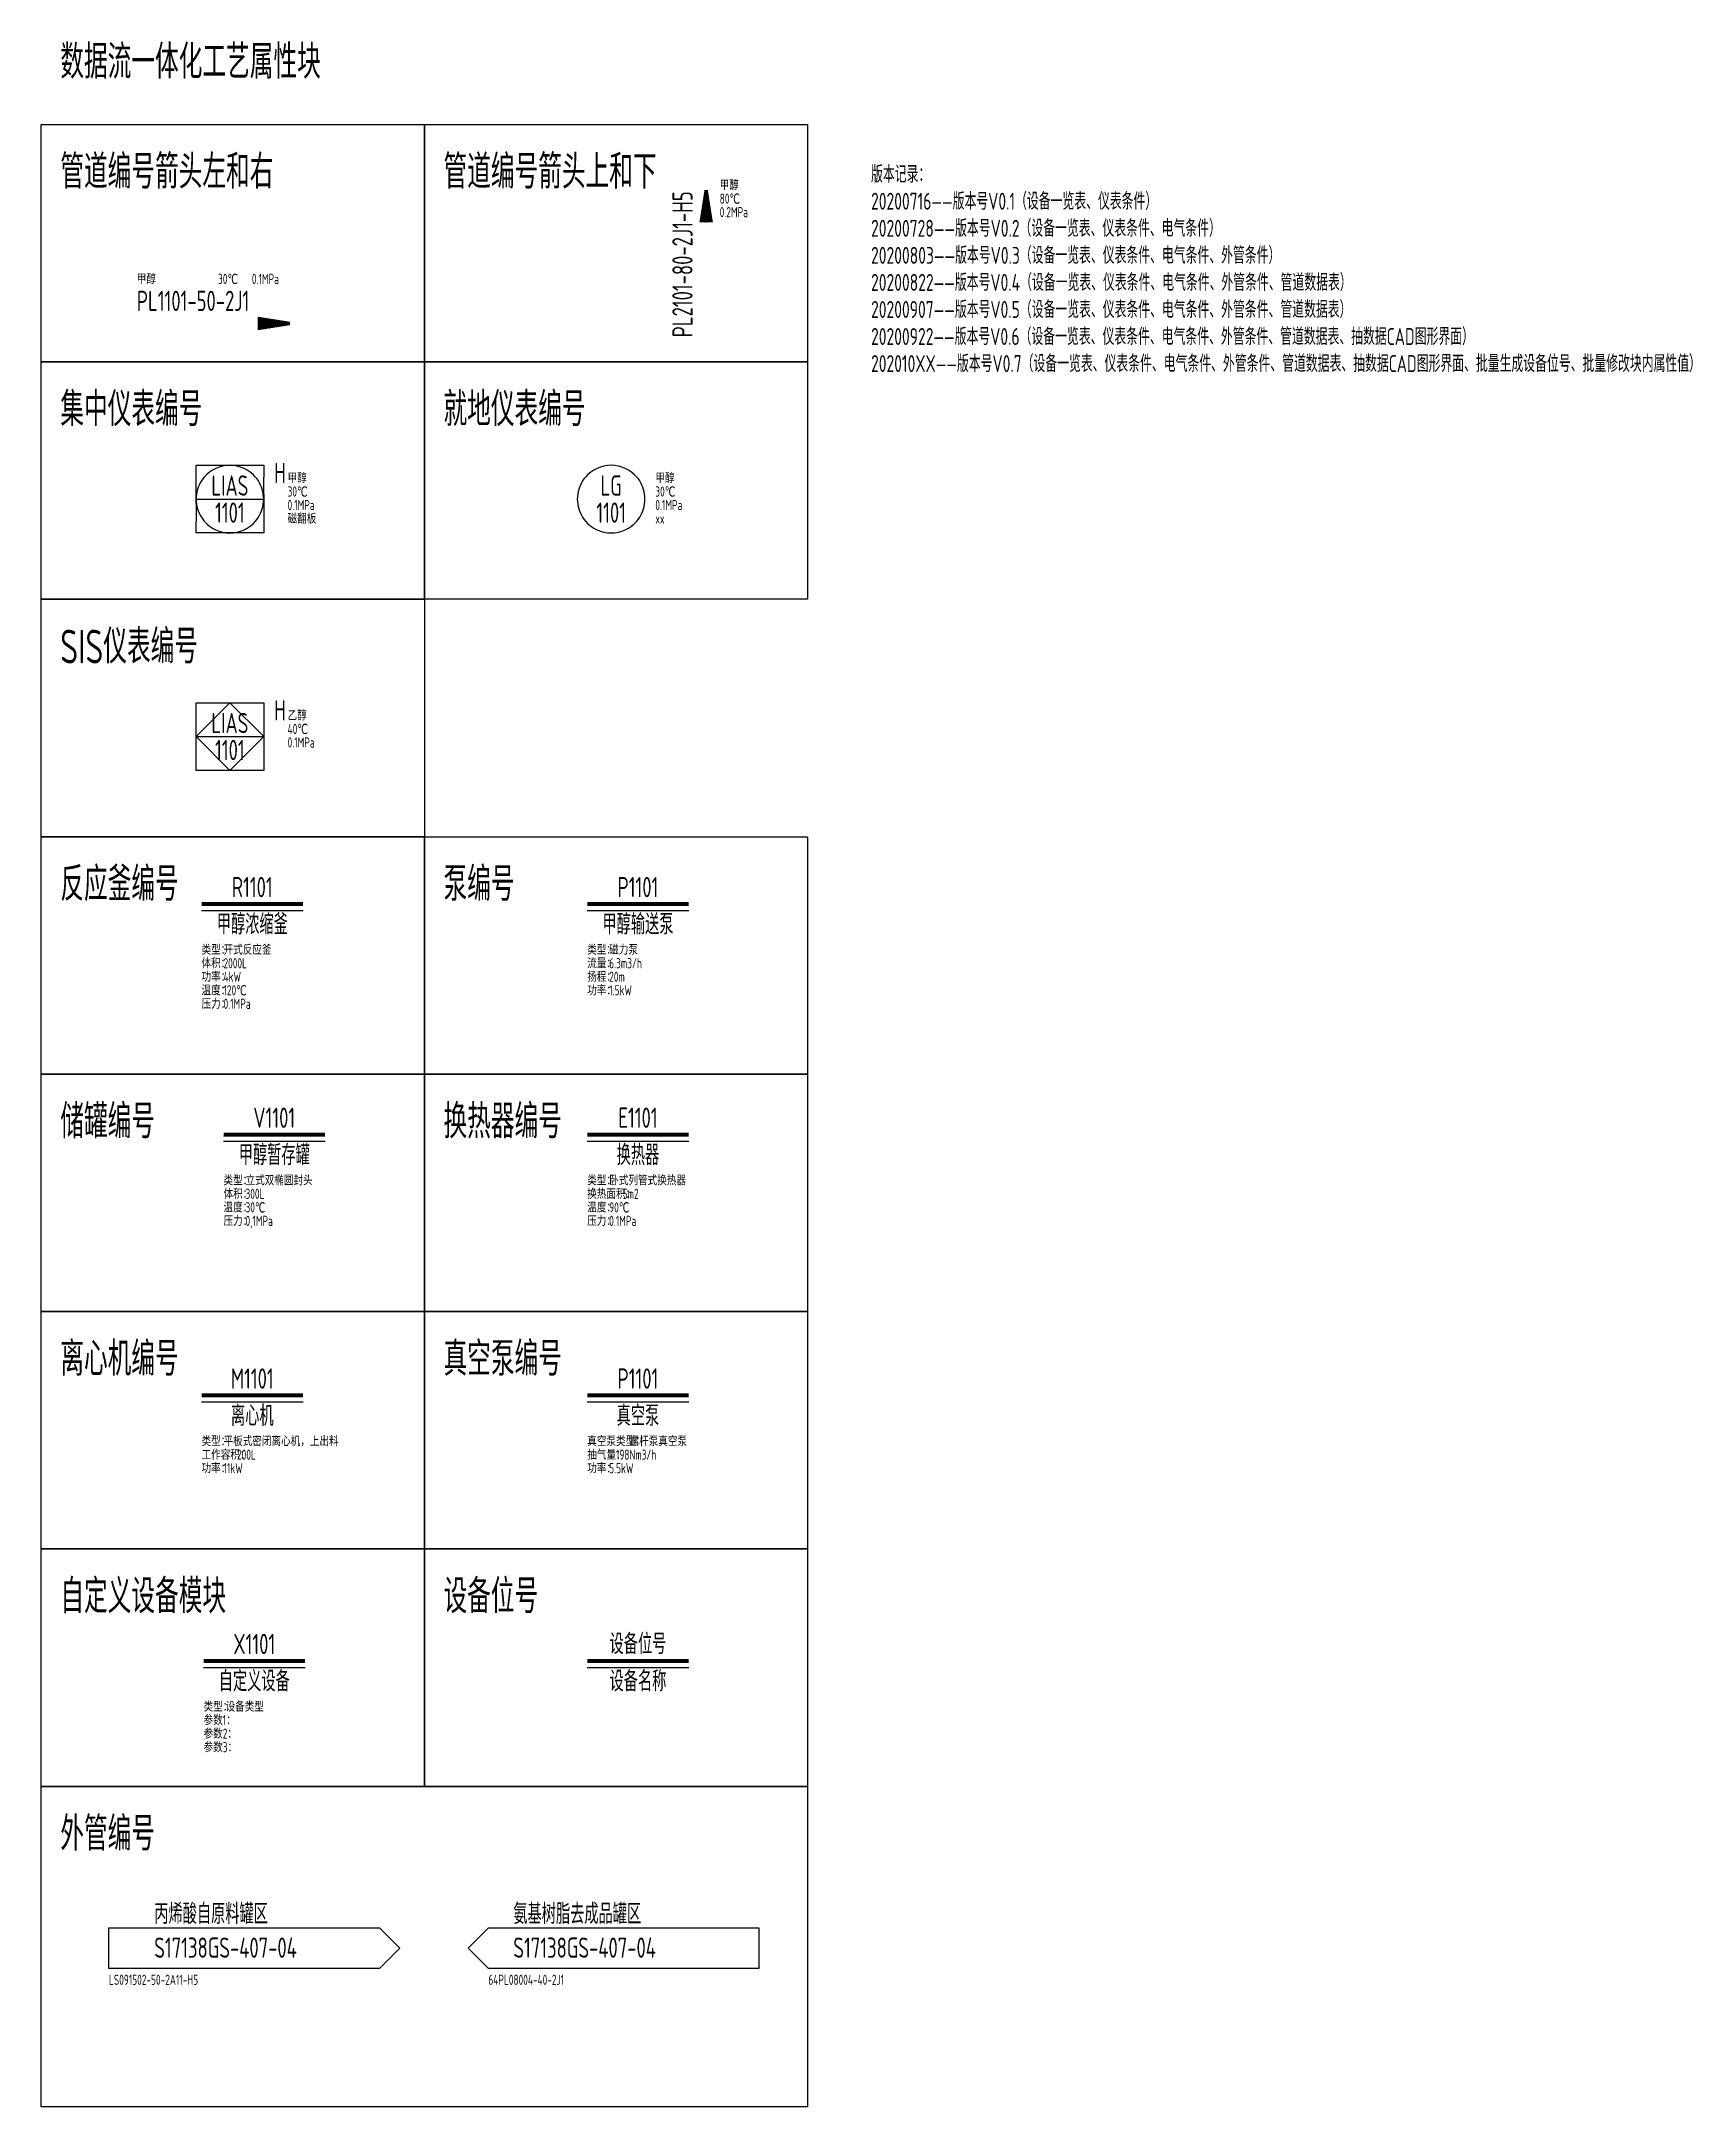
# Model space of a CAD drawing. Header units: millimetres. Extents: x -56 to 188, y -548 to -242.
import ezdxf
from ezdxf.enums import TextEntityAlignment as Align

# ---------------------------------------------------------------- set-up
doc = ezdxf.new("R2010")
doc.units = ezdxf.units.MM
doc.set_wipeout_variables(frame=1)
for name, color, linetype in [('PL1', 4, 'Continuous'), ('仪表编号', 2, 'Continuous'), ('仪表编号备注', 3, 'Continuous'), ('外管编号', 2, 'Continuous'), ('外管编号备注', 3, 'Continuous'), ('管道编号', 2, 'Continuous'), ('管道编号备注', 3, 'Continuous'), ('设备位号', 2, 'Continuous'), ('设备位号备注', 252, 'Continuous')]:
    doc.layers.add(name, color=color, linetype=linetype)
doc.styles.add('HZTXT', font='tssdeng.shx', dxfattribs={"bigfont": 'hztxt.shx'})

# ---------------------------------------------------------------- blocks, each defined once
blk = doc.blocks.new('PipeArrowLeft')
at = {"layer": '管道编号备注'}
blk.add_line((-2.38, 0), (2.38, 0), dxfattribs=at)
at = {"layer": '管道编号', "style": 'HZTXT', "width": 0.7}
blk.add_attdef('PIPENUM', (-20.24, 1.84), '', height=3, dxfattribs=at)
at = {"layer": '管道编号备注', "style": 'HZTXT', "width": 0.7}
for tag, p in [('SUBSTANCE', (-20.24, 5.84)), ('TEMP', (-8.24, 5.84)), ('PRESSURE', (-3.24, 5.84))]:
    blk.add_attdef(tag, p, '', height=1.5, dxfattribs=at)
at = {"layer": '管道编号备注', "style": 'HZTXT', "width": 0.7, "flags": 1}
for tag, p in [('VERSION', (-20.24, -1.11)), ('PHASE', (-20.24, -3.11)), ('TO', (-20.24, -7.11)), ('FROM', (-20.24, -5.11)), ('DRAWNUM', (-20.24, -9.11)), ('INSULATION', (-20.24, -11.11))]:
    blk.add_attdef(tag, p, '', height=1.5, dxfattribs=at)
blk = doc.blocks.new('*U17')
at = {"layer": '管道编号', "color": 30, "lineweight": 13}
blk.add_lwpolyline([(2.38, 0, 0.5, 2, 0), (-2.38, 0, 0.9, 0.9, 0)], format="xyseb", dxfattribs=at)
blk = doc.blocks.new('*U18')
at = {"layer": '管道编号', "color": 30, "lineweight": 13}
blk.add_lwpolyline([(0, 2.38, 0.5, 2, 0), (0, -2.38, 0.9, 0.9, 0)], format="xyseb", dxfattribs=at)
blk = doc.blocks.new('PipeArrowUp')
at = {"layer": '管道编号备注'}
blk.add_line((0, -2.38), (0, 2.38), dxfattribs=at)
at = {"layer": '管道编号', "style": 'HZTXT', "width": 0.7}
blk.add_attdef('PIPENUM', (-2, -19.38), '', height=3, rotation=90, dxfattribs=at)
at = {"layer": '管道编号备注', "style": 'HZTXT', "width": 0.7, "flags": 1}
for tag, p in [('VERSION', (2, 4.38)), ('PHASE', (2, -3.62)), ('FROM', (2, -5.62)), ('TO', (2, -7.62)), ('DRAWNUM', (2, -9.62)), ('INSULATION', (2, -11.62))]:
    blk.add_attdef(tag, p, '', height=1.5, dxfattribs=at)
at = {"layer": '管道编号备注', "style": 'HZTXT', "width": 0.7}
for tag, p in [('SUBSTANCE', (2, 2.38)), ('TEMP', (2, 0.38)), ('PRESSURE', (2, -1.62))]:
    blk.add_attdef(tag, p, '', height=1.5, dxfattribs=at)
blk = doc.blocks.new('InstrumentP')
at = {"layer": '仪表编号', "style": 'HZTXT', "width": 0.7}
for tag, p in [('HALARM', (11.53, 2.37)), ('LALARM', (11.53, -5.35))]:
    blk.add_attdef(tag, p, '', height=3, dxfattribs=at)
at = {"layer": '仪表编号备注', "style": 'HZTXT', "width": 0.7, "flags": 1}
for tag, p in [('VERSION', (13.53, 4.37)), ('PHASE', (13.53, -5.63)), ('MATERIAL', (13.53, -7.63)), ('NAME', (13.53, -9.63)), ('LOCATION', (13.53, -11.63)), ('MIN', (13.53, -13.63)), ('MAX', (13.53, -15.63)), ('NOMAL', (13.53, -17.63)), ('DRAWNUM', (13.53, -19.63)), ('INSTALLSIZE', (13.53, -21.63)), ('COMMENT', (13.53, -23.63)), ('DIRECTION', (13.53, -25.63))]:
    blk.add_attdef(tag, p, '', height=1.5, dxfattribs=at)
at = {"layer": '仪表编号备注', "style": 'HZTXT', "width": 0.7}
for tag, p in [('SUBSTANCE', (13.53, 2.37)), ('TEMP', (13.53, 0.37)), ('SORT', (13.53, -3.63)), ('PRESSURE', (13.53, -1.63))]:
    blk.add_attdef(tag, p, '', height=1.5, dxfattribs=at)
blk.add_wipeout([(0, 5), (10, 5), (10, -5), (0, -5)]).dxf.layer = '仪表编号备注'
at = {"layer": '仪表编号'}
for p, q in [((0, 0.75), (0, 3.25)), ((10, 0.75), (10, 3.25)), ((0, -0.75), (0, -3.25)), ((10, -0.75), (10, -3.25))]:
    blk.add_line(p, q, dxfattribs=at)
at = {"layer": '仪表编号', "linetype": 'Continuous'}
blk.add_line((0, 0), (10, 0), dxfattribs=at)
at = {"layer": '仪表编号'}
for points in [[(0, 3.25), (0, 5), (10, 5), (10, 3.25)], [(0, -0.75), (0, 0.75)], [(10, 0.75), (10, -0.75)], [(10, -3.25), (10, -5), (0, -5), (0, -3.25)]]:
    blk.add_lwpolyline(points, dxfattribs=at)
for start, end in [(139.4584, 171.3731), (40.5416, 139.4584), (8.6269, 40.5416), (171.3731, 188.6269), (351.3731, 8.6269), (188.6269, 220.5416), (319.4584, 351.3731), (220.5416, 319.4584)]:
    blk.add_arc((5, 0), 5, start, end, dxfattribs=at)
at = {"layer": '仪表编号', "style": 'HZTXT', "width": 0.7}
for tag, p in [('FUNCTION', (5, 0.5)), ('TAG', (5, -3.5))]:
    blk.add_attdef(tag, text='', height=3, dxfattribs=at).set_placement(p, align=Align.CENTER)
blk = doc.blocks.new('InstrumentL')
at = {"layer": '仪表编号'}
for start, end in [(139.4584, 171.3731), (40.5416, 139.4584), (8.6269, 40.5416), (171.3731, 188.6269), (351.3731, 8.6269), (188.6269, 220.5416), (319.4584, 351.3731), (220.5416, 319.4584)]:
    blk.add_arc((5, 0), 5, start, end, dxfattribs=at)
at = {"layer": '仪表编号', "style": 'HZTXT', "width": 0.7}
for tag, p in [('FUNCTION', (5, 0.5)), ('TAG', (5, -3.5))]:
    blk.add_attdef(tag, text='', height=3, dxfattribs=at).set_placement(p, align=Align.CENTER)
at = {"layer": '仪表编号备注', "style": 'HZTXT', "width": 0.7, "flags": 1}
for tag, p in [('VERSION', (11.53, 4.37)), ('PHASE', (11.53, -5.63)), ('MATERIAL', (11.53, -7.63)), ('NAME', (11.53, -9.63)), ('LOCATION', (11.53, -11.63)), ('MIN', (11.53, -13.63)), ('MAX', (11.53, -15.63)), ('NOMAL', (11.53, -17.63)), ('DRAWNUM', (11.53, -19.63)), ('INSTALLSIZE', (11.53, -21.63)), ('COMMENT', (11.53, -23.63)), ('DIRECTION', (11.53, -25.63))]:
    blk.add_attdef(tag, p, '', height=1.5, dxfattribs=at)
at = {"layer": '仪表编号备注', "style": 'HZTXT', "width": 0.7}
for tag, p in [('SUBSTANCE', (11.53, 2.37)), ('TEMP', (11.53, 0.37)), ('SORT', (11.53, -3.63)), ('PRESSURE', (11.53, -1.63))]:
    blk.add_attdef(tag, p, '', height=1.5, dxfattribs=at)
blk = doc.blocks.new('OuterPipeLeft')
at = {"layer": '外管编号', "color": 4}
for p, q in [((0, 0), (3, 3)), ((0, 0), (3, -3)), ((3, 3), (43, 3)), ((43, 3), (43, -3)), ((43, -3), (3, -3))]:
    blk.add_line(p, q, dxfattribs=at)
at = {"layer": '外管编号备注', "style": 'HZTXT', "width": 0.7, "flags": 1}
blk.add_attdef('VERSION', (6.69, 7.59), '', height=1.5, dxfattribs=at)
at = {"layer": '外管编号备注', "color": 3, "style": 'HZTXT', "width": 0.7}
blk.add_attdef('PIPENUM', (3, -5.41), '', height=1.5, dxfattribs=at)
at = {"layer": '外管编号备注', "color": 3, "style": 'HZTXT', "width": 0.7, "flags": 1}
for tag, p in [('DESIGNFLOW', (3, -7.41)), ('OPERATESPEC', (3, -9.41)), ('INSULATION', (3, -11.41)), ('PROTECTION', (3, -13.41))]:
    blk.add_attdef(tag, p, '', height=1.5, dxfattribs=at)
at = {"layer": '管道编号', "style": 'HZTXT', "width": 0.7}
for tag, p in [('FROMTO', (6.69, 3.59)), ('DWGNUM', (6.69, -1.41))]:
    blk.add_attdef(tag, p, '', height=3, dxfattribs=at)
blk = doc.blocks.new('OuterPipeRight')
at = {"layer": '外管编号', "color": 4}
for p, q in [((0, -3), (0, 3)), ((0, 3), (40, 3)), ((43, 0), (40, 3)), ((43, 0), (40, -3)), ((40, -3), (0, -3))]:
    blk.add_line(p, q, dxfattribs=at)
at = {"layer": '外管编号备注', "style": 'HZTXT', "width": 0.7, "flags": 1}
blk.add_attdef('VERSION', (6.69, 7.59), '', height=1.5, dxfattribs=at)
at = {"layer": '外管编号备注', "color": 3, "style": 'HZTXT', "width": 0.7}
blk.add_attdef('PIPENUM', (0, -5.41), '', height=1.5, dxfattribs=at)
at = {"layer": '外管编号备注', "color": 3, "style": 'HZTXT', "width": 0.7, "flags": 1}
for tag, p in [('DESIGNFLOW', (0, -7.41)), ('OPERATESPEC', (0, -9.41)), ('INSULATION', (0, -11.41)), ('PROTECTION', (0, -13.41))]:
    blk.add_attdef(tag, p, '', height=1.5, dxfattribs=at)
at = {"layer": '管道编号', "style": 'HZTXT', "width": 0.7}
for tag, p in [('FROMTO', (6.69, 3.59)), ('DWGNUM', (6.69, -1.41))]:
    blk.add_attdef(tag, p, '', height=3, dxfattribs=at)
blk = doc.blocks.new('Reactor')
at = {"layer": '设备位号'}
blk.add_line((7.5, -1), (-7.5, -1), dxfattribs=at)
at = {"layer": '设备位号', "const_width": 0.6}
blk.add_lwpolyline([(7.5, 0), (-7.5, 0)], dxfattribs=at)
at = {"layer": '管道编号备注', "style": 'HZTXT', "width": 0.7, "flags": 1}
blk.add_attdef('VERSION', (0, 5), '', height=1.5, dxfattribs=at)
at = {"layer": '设备位号', "style": 'HZTXT', "width": 0.7}
blk.add_attdef('TAG', text='', height=3, dxfattribs=at).set_placement((0, 1), align=Align.CENTER)
at = {"layer": '设备位号备注', "style": 'HZTXT', "width": 0.7}
for s, p in [('类型：', (-7.5, -7.5)), ('体积：', (-7.5, -9.5)), ('功率：', (-7.5, -11.5)), ('温度：', (-7.5, -13.5)), ('压力：', (-7.5, -15.5))]:
    blk.add_text(s, height=1.5, dxfattribs=at).set_placement(p)
blk.add_attdef('NAME', text='', height=3, dxfattribs=at).set_placement((0, -4.5), align=Align.CENTER)
for tag, p in [('SPECIES', (-4.25, -7.5)), ('VOLUME', (-4.25, -9.5)), ('TEMP', (-4.25, -13.5)), ('POWER', (-4.25, -11.5)), ('PRESSURE', (-4.25, -15.5))]:
    blk.add_attdef(tag, p, '', height=1.5, dxfattribs=at)
at = {"layer": '设备位号备注', "style": 'HZTXT', "width": 0.7, "flags": 1}
for tag, p in [('SUBSTANCE', (-4.25, -17.5)), ('ANTIEXPLOSIVE', (-4.25, -19.5)), ('MOTORSERIES', (-4.25, -21.5)), ('SPEED', (-4.25, -23.5)), ('SIZE', (-4.25, -25.5)), ('MATERIAL', (-4.25, -27.5)), ('WEIGHT', (-4.25, -29.5)), ('TYPE', (-4.25, -31.5)), ('INSULATIONTHICK', (-4.25, -33.5)), ('NUMBER', (-4.25, -35.5)), ('EXTEMP', (-4.25, -37.5)), ('EXPRESSURE', (-4.25, -39.38))]:
    blk.add_attdef(tag, p, '', height=1.5, dxfattribs=at)
blk = doc.blocks.new('Heater')
at = {"layer": '设备位号'}
blk.add_line((7.5, -1), (-7.5, -1), dxfattribs=at)
at = {"layer": '设备位号', "const_width": 0.6}
blk.add_lwpolyline([(7.5, 0), (-7.5, 0)], dxfattribs=at)
at = {"layer": '管道编号备注', "style": 'HZTXT', "width": 0.7, "flags": 1}
blk.add_attdef('VERSION', (0, 5), '', height=1.5, dxfattribs=at)
at = {"layer": '设备位号', "style": 'HZTXT', "width": 0.7}
blk.add_attdef('TAG', text='', height=3, dxfattribs=at).set_placement((0, 1), align=Align.CENTER)
at = {"layer": '设备位号备注', "style": 'HZTXT', "width": 0.7}
for s, p in [('类型：', (-7.5, -7.5)), ('换热面积：', (-7.5, -9.5)), ('压力：', (-7.5, -13.5)), ('温度：', (-7.5, -11.5))]:
    blk.add_text(s, height=1.5, dxfattribs=at).set_placement(p)
blk.add_attdef('NAME', text='', height=3, dxfattribs=at).set_placement((0, -4.5), align=Align.CENTER)
for tag, p in [('SPECIES', (-4.25, -7.5)), ('AREA', (-2.25, -9.5)), ('TEMP', (-4.25, -11.5)), ('PRESSURE', (-4.25, -13.5))]:
    blk.add_attdef(tag, p, '', height=1.5, dxfattribs=at)
at = {"layer": '设备位号备注', "style": 'HZTXT', "width": 0.7, "flags": 1}
for tag, p in [('SUBSTANCE', (-4.25, -15.5)), ('SIZE', (-4.25, -17.5)), ('ELEMENT', (-4.25, -19.5)), ('MATERIAL', (-4.25, -21.5)), ('WEIGHT', (-4.25, -23.5)), ('TYPE', (-4.25, -25.5)), ('INSULATIONTHICK', (-4.25, -27.5)), ('NUMBER', (-4.25, -29.5))]:
    blk.add_attdef(tag, p, '', height=1.5, dxfattribs=at)
blk = doc.blocks.new('Vacuum')
at = {"layer": '设备位号'}
blk.add_line((7.5, -1), (-7.5, -1), dxfattribs=at)
at = {"layer": '设备位号', "const_width": 0.6}
blk.add_lwpolyline([(7.5, 0), (-7.5, 0)], dxfattribs=at)
at = {"layer": '管道编号备注', "style": 'HZTXT', "width": 0.7, "flags": 1}
blk.add_attdef('VERSION', (0, 5), '', height=1.5, dxfattribs=at)
at = {"layer": '设备位号', "style": 'HZTXT', "width": 0.7}
blk.add_attdef('TAG', text='', height=3, dxfattribs=at).set_placement((0, 1), align=Align.CENTER)
at = {"layer": '设备位号备注', "style": 'HZTXT', "width": 0.7}
for s, p in [('真空泵类型：', (-7.5, -7.5)), ('抽气量：', (-7.5, -9.5)), ('功率：', (-7.5, -11.5))]:
    blk.add_text(s, height=1.5, dxfattribs=at).set_placement(p)
blk.add_attdef('NAME', text='', height=3, dxfattribs=at).set_placement((0, -4.5), align=Align.CENTER)
for tag, p in [('SPECIES', (-1.25, -7.5)), ('CAPACITY', (-3.25, -9.5)), ('POWER', (-4.25, -11.5))]:
    blk.add_attdef(tag, p, '', height=1.5, dxfattribs=at)
at = {"layer": '设备位号备注', "style": 'HZTXT', "width": 0.7, "flags": 1}
for tag, p in [('ANTIEXPLOSIVE', (-4.25, -13.5)), ('MOTORSERIES', (-4.25, -15.5)), ('SUBSTANCE', (-4.25, -17.5)), ('TEMP', (-4.25, -19.5)), ('PRESSURE', (-4.25, -21.5)), ('SIZE', (-4.25, -25.5)), ('EXPRESSURE', (-4.25, -23.5)), ('MATERIAL', (-4.25, -27.5)), ('WEIGHT', (-4.25, -29.5)), ('TYPE', (-4.25, -31.5)), ('NUMBER', (-4.25, -33.5))]:
    blk.add_attdef(tag, p, '', height=1.5, dxfattribs=at)
blk = doc.blocks.new('Centrifuge')
at = {"layer": '设备位号'}
blk.add_line((7.5, -1), (-7.5, -1), dxfattribs=at)
at = {"layer": '设备位号', "const_width": 0.6}
blk.add_lwpolyline([(7.5, 0), (-7.5, 0)], dxfattribs=at)
at = {"layer": '管道编号备注', "style": 'HZTXT', "width": 0.7, "flags": 1}
blk.add_attdef('VERSION', (0, 5), '', height=1.5, dxfattribs=at)
at = {"layer": '设备位号', "style": 'HZTXT', "width": 0.7}
blk.add_attdef('TAG', text='', height=3, dxfattribs=at).set_placement((0, 1), align=Align.CENTER)
at = {"layer": '设备位号备注', "style": 'HZTXT', "width": 0.7}
for s, p in [('类型：', (-7.5, -7.5)), ('工作容积：', (-7.5, -9.5)), ('功率：', (-7.5, -11.5))]:
    blk.add_text(s, height=1.5, dxfattribs=at).set_placement(p)
blk.add_attdef('NAME', text='', height=3, dxfattribs=at).set_placement((0, -4.5), align=Align.CENTER)
for tag, p in [('SPECIES', (-4.25, -7.5)), ('VOLUME', (-2.25, -9.5)), ('POWER', (-4.25, -11.5))]:
    blk.add_attdef(tag, p, '', height=1.5, dxfattribs=at)
at = {"layer": '设备位号备注', "style": 'HZTXT', "width": 0.7, "flags": 1}
for tag, p in [('ANTIEXPLOSIVE', (-4.25, -13.5)), ('MOTORSERIES', (-4.25, -15.5)), ('SUBSTANCE', (-4.25, -17.5)), ('TEMP', (-4.25, -19.5)), ('PRESSURE', (-4.25, -21.5)), ('CAPACITY', (-4.25, -23.5)), ('DIAMETER', (-4.25, -25.5)), ('SPEED', (-4.25, -27.5)), ('SIZE', (-4.25, -31.5)), ('FACTOR', (-4.25, -29.5)), ('MATERIAL', (-4.25, -33.5)), ('WEIGHT', (-4.25, -35.5)), ('TYPE', (-4.25, -37.5)), ('NUMBER', (-4.25, -39.5))]:
    blk.add_attdef(tag, p, '', height=1.5, dxfattribs=at)
blk = doc.blocks.new('CustomEquip')
at = {"layer": '设备位号'}
blk.add_line((7.5, -1), (-7.5, -1), dxfattribs=at)
at = {"layer": '设备位号', "const_width": 0.6}
blk.add_lwpolyline([(7.5, 0), (-7.5, 0)], dxfattribs=at)
at = {"layer": '管道编号备注', "style": 'HZTXT', "width": 0.7, "flags": 1}
blk.add_attdef('VERSION', (0, 5), '', height=1.5, dxfattribs=at)
at = {"layer": '设备位号', "style": 'HZTXT', "width": 0.7}
blk.add_attdef('TAG', text='', height=3, dxfattribs=at).set_placement((0, 1), align=Align.CENTER)
at = {"layer": '设备位号备注', "style": 'HZTXT', "width": 0.7}
for s, p in [('类型：', (-7.5, -7.5)), ('参数1：', (-7.5, -9.5)), ('参数2：', (-7.5, -11.5)), ('参数3：', (-7.5, -13.5))]:
    blk.add_text(s, height=1.5, dxfattribs=at).set_placement(p)
blk.add_attdef('NAME', text='', height=3, dxfattribs=at).set_placement((0, -4.5), align=Align.CENTER)
for tag, p in [('SPECIES', (-4.25, -7.5)), ('PARAM1', (-3.25, -9.5)), ('PARAM2', (-3.25, -11.5)), ('PARAM3', (-3.25, -13.5))]:
    blk.add_attdef(tag, p, '', height=1.5, dxfattribs=at)
at = {"layer": '设备位号备注', "style": 'HZTXT', "width": 0.7, "flags": 1}
for tag, p in [('SUBSTANCE', (-3.25, -15.5)), ('TEMP', (-3.25, -17.5)), ('PRESSURE', (-3.25, -19.5)), ('PARAM4', (-3.25, -21.5)), ('ANTIEXPLOSIVE', (-3.25, -25.5)), ('POWER', (-3.25, -23.5)), ('MOTORSERIES', (-3.25, -27.5)), ('SIZE', (-3.25, -29.5)), ('MATERIAL', (-3.25, -31.5)), ('WEIGHT', (-3.25, -33.5)), ('TYPE', (-3.25, -35.5)), ('INSULATIONTHICK', (-3.25, -37.5)), ('NUMBER', (-3.25, -39.5))]:
    blk.add_attdef(tag, p, '', height=1.5, dxfattribs=at)
blk = doc.blocks.new('Pump')
at = {"layer": '管道编号'}
blk.add_line((7.5, -1), (-7.5, -1), dxfattribs=at)
at = {"layer": '管道编号', "const_width": 0.6}
blk.add_lwpolyline([(7.5, 0), (-7.5, 0)], dxfattribs=at)
at = {"layer": '管道编号备注', "style": 'HZTXT', "width": 0.7, "flags": 1}
blk.add_attdef('VERSION', (0, 5), '', height=1.5, dxfattribs=at)
at = {"layer": '设备位号', "style": 'HZTXT', "width": 0.7}
blk.add_attdef('TAG', text='', height=3, dxfattribs=at).set_placement((0, 1), align=Align.CENTER)
at = {"layer": '设备位号备注', "style": 'HZTXT', "width": 0.7}
for s, p in [('类型：', (-7.5, -7.5)), ('流量：', (-7.5, -9.5)), ('扬程：', (-7.5, -11.5)), ('功率：', (-7.5, -13.5))]:
    blk.add_text(s, height=1.5, dxfattribs=at).set_placement(p)
blk.add_attdef('NAME', text='', height=3, dxfattribs=at).set_placement((0, -4.5), align=Align.CENTER)
for tag, p in [('SPECIES', (-4.25, -7.5)), ('FLOW', (-4.25, -9.5)), ('HEAD', (-4.25, -11.5)), ('POWER', (-4.25, -13.5))]:
    blk.add_attdef(tag, p, '', height=1.5, dxfattribs=at)
at = {"layer": '设备位号备注', "style": 'HZTXT', "width": 0.7, "flags": 1}
for tag, p in [('ANTIEXPLOSIVE', (-4.25, -15.5)), ('SUBSTANCE', (-4.25, -19.5)), ('MOTORSERIES', (-4.25, -17.5)), ('TEMP', (-4.25, -21.5)), ('PRESSURE', (-4.25, -23.5)), ('MATERIAL', (-4.25, -25.5)), ('WEIGHT', (-4.25, -27.5)), ('TYPE', (-4.25, -31.5)), ('NUMBER', (-4.25, -29.5))]:
    blk.add_attdef(tag, p, '', height=1.5, dxfattribs=at)
blk = doc.blocks.new('Tank')
at = {"layer": '设备位号'}
blk.add_line((7.5, -1), (-7.5, -1), dxfattribs=at)
at = {"layer": '设备位号', "const_width": 0.6}
blk.add_lwpolyline([(7.5, 0), (-7.5, 0)], dxfattribs=at)
at = {"layer": '管道编号备注', "style": 'HZTXT', "width": 0.7, "flags": 1}
blk.add_attdef('VERSION', (0, 5), '', height=1.5, dxfattribs=at)
at = {"layer": '设备位号', "style": 'HZTXT', "width": 0.7}
blk.add_attdef('TAG', text='', height=3, dxfattribs=at).set_placement((0, 1), align=Align.CENTER)
at = {"layer": '设备位号备注', "style": 'HZTXT', "width": 0.7}
for s, p in [('类型：', (-7.5, -7.5)), ('体积：', (-7.5, -9.5)), ('压力：', (-7.5, -13.5)), ('温度：', (-7.5, -11.5))]:
    blk.add_text(s, height=1.5, dxfattribs=at).set_placement(p)
blk.add_attdef('NAME', text='', height=3, dxfattribs=at).set_placement((0, -4.5), align=Align.CENTER)
for tag, p in [('SPECIES', (-4.25, -7.5)), ('VOLUME', (-4.25, -9.5)), ('TEMP', (-4.25, -11.5)), ('PRESSURE', (-4.25, -13.5))]:
    blk.add_attdef(tag, p, '', height=1.5, dxfattribs=at)
at = {"layer": '设备位号备注', "style": 'HZTXT', "width": 0.7, "flags": 1}
for tag, p in [('SUBSTANCE', (-4.25, -15.5)), ('ANTIEXPLOSIVE', (-4.25, -19.5)), ('POWER', (-4.25, -17.5)), ('MOTORSERIES', (-4.25, -21.5)), ('SIZE', (-4.25, -23.5)), ('MATERIAL', (-4.25, -25.5)), ('WEIGHT', (-4.25, -27.5)), ('TYPE', (-4.25, -29.5)), ('INSULATIONTHICK', (-4.25, -31.5)), ('NUMBER', (-4.25, -33.5)), ('EXTEMP', (-4.25, -35.5)), ('EXPRESSURE', (-4.25, -37.38))]:
    blk.add_attdef(tag, p, '', height=1.5, dxfattribs=at)
blk = doc.blocks.new('EquipTag')
at = {"layer": '设备位号'}
blk.add_line((7.5, -1), (-7.5, -1), dxfattribs=at)
at = {"layer": '设备位号', "const_width": 0.6}
blk.add_lwpolyline([(7.5, 0), (-7.5, 0)], dxfattribs=at)
at = {"layer": '设备位号', "style": 'HZTXT', "width": 0.7}
for tag, p in [('TAG', (0, 1)), ('NAME', (0, -4.5))]:
    blk.add_attdef(tag, text='', height=3, dxfattribs=at).set_placement(p, align=Align.CENTER)
blk = doc.blocks.new('InstrumentSIS')
at = {"layer": '仪表编号', "style": 'HZTXT', "width": 0.7}
for tag, p in [('HALARM', (11.53, 2.37)), ('LALARM', (11.53, -5.35))]:
    blk.add_attdef(tag, p, '', height=3, dxfattribs=at)
at = {"layer": '仪表编号备注', "style": 'HZTXT', "width": 0.7, "flags": 1}
for tag, p in [('VERSION', (13.53, 4.37)), ('PHASE', (13.53, -5.63)), ('MATERIAL', (13.53, -7.63)), ('NAME', (13.53, -9.63)), ('LOCATION', (13.53, -11.63)), ('MIN', (13.53, -13.63)), ('MAX', (13.53, -15.63)), ('NOMAL', (13.53, -17.63)), ('DRAWNUM', (13.53, -19.63)), ('INSTALLSIZE', (13.53, -21.63)), ('COMMENT', (13.53, -23.63)), ('DIRECTION', (13.53, -25.63))]:
    blk.add_attdef(tag, p, '', height=1.5, dxfattribs=at)
at = {"layer": '仪表编号备注', "style": 'HZTXT', "width": 0.7}
for tag, p in [('SUBSTANCE', (13.53, 2.37)), ('TEMP', (13.53, 0.37)), ('SORT', (13.53, -3.63)), ('PRESSURE', (13.53, -1.63))]:
    blk.add_attdef(tag, p, '', height=1.5, dxfattribs=at)
blk.add_wipeout([(0, 5), (10, 5), (10, -5), (0, -5)]).dxf.layer = '仪表编号备注'
at = {"layer": '仪表编号'}
for p, q in [((0, 0), (5, 5)), ((5, 5), (10, 0)), ((5, -5), (0, 0)), ((10, 0), (5, -5))]:
    blk.add_line(p, q, dxfattribs=at)
at = {"layer": '仪表编号', "linetype": 'Continuous'}
blk.add_line((0, 0), (10, 0), dxfattribs=at)
at = {"layer": '仪表编号'}
blk.add_lwpolyline([(0, 5), (10, 5), (10, -5), (0, -5)], close=True, dxfattribs=at)
at = {"layer": '仪表编号', "style": 'HZTXT', "width": 0.7}
for tag, p in [('FUNCTION', (5, 0.5)), ('TAG', (5, -3.5))]:
    blk.add_attdef(tag, text='', height=3, dxfattribs=at).set_placement(p, align=Align.CENTER)

msp = doc.modelspace()

# ---------------------------------------------------------------- linework, layer by layer
at = {"layer": '仪表编号'}
for p, q in [((-33.2, -344.51), (-33.2, -342.01)), ((-23.2, -344.51), (-23.2, -342.01)), ((-33.2, -346.01), (-33.2, -348.51)), ((-23.2, -346.01), (-23.2, -348.51))]:
    msp.add_line(p, q, dxfattribs=at)
for points in [[(-33.2, -346.01), (-33.2, -344.51)], [(-23.2, -344.51), (-23.2, -346.01)], [(-23.2, -348.51), (-23.2, -350.26), (-33.2, -350.26), (-33.2, -348.51)]]:
    msp.add_lwpolyline(points, dxfattribs=at)
at = {"layer": '管道编号', "ltscale": 0.1}
for points in [[(-56.07, -254.78), (0.56, -254.78), (0.56, -289.88), (-56.07, -289.88)], [(0.56, -254.78), (57.19, -254.78), (57.19, -289.88), (0.56, -289.88)], [(-56.07, -289.88), (0.56, -289.88), (0.56, -324.97), (-56.07, -324.97)], [(0.56, -289.88), (57.19, -289.88), (57.19, -324.97), (0.56, -324.97)], [(-56.07, -324.97), (0.56, -324.97), (0.56, -360.07), (-56.07, -360.07)], [(-56.07, -360.07), (0.56, -360.07), (0.56, -395.17), (-56.07, -395.17)], [(0.56, -360.07), (57.19, -360.07), (57.19, -395.17), (0.56, -395.17)], [(-56.07, -395.17), (0.56, -395.17), (0.56, -430.26), (-56.07, -430.26)], [(0.56, -395.17), (57.19, -395.17), (57.19, -430.26), (0.56, -430.26)], [(-56.07, -430.26), (0.56, -430.26), (0.56, -465.36), (-56.07, -465.36)], [(0.56, -430.26), (57.19, -430.26), (57.19, -465.36), (0.56, -465.36)], [(-56.07, -465.36), (0.56, -465.36), (0.56, -500.46), (-56.07, -500.46)], [(0.56, -465.36), (57.19, -465.36), (57.19, -500.46), (0.56, -500.46)], [(-56.07, -500.46), (57.19, -500.46), (57.19, -547.81), (-56.07, -547.81)]]:
    msp.add_lwpolyline(points, close=True, dxfattribs=at)

# ---------------------------------------------------------------- block references
for name, p, values in [('PipeArrowUp', (42.19, -266.87), {'PIPENUM': 'PL2101-80-2J1-H5', 'SUBSTANCE': '甲醇', 'TEMP': '80℃', 'PRESSURE': '0.2MPa'}), ('PipeArrowLeft', (-21.71, -284.2), {'PIPENUM': 'PL1101-50-2J1', 'SUBSTANCE': '甲醇', 'TEMP': '30℃', 'PRESSURE': '0.1MPa'}), ('InstrumentL', (23.15, -310.16), {'FUNCTION': 'LG', 'TAG': '1101', 'SUBSTANCE': '甲醇', 'TEMP': '30℃', 'PRESSURE': '0.1MPa', 'SORT': 'xx'}), ('Pump', (32.11, -370.02), {'TAG': 'P1101', 'NAME': '甲醇输送泵', 'SPECIES': '磁力泵', 'FLOW': '6.3m3/h', 'HEAD': '20m', 'POWER': '1.5kW'}), ('Tank', (-21.64, -404.11), {'TAG': 'V1101', 'NAME': '甲醇暂存罐', 'SPECIES': '立式双椭圆封头', 'VOLUME': '300L', 'TEMP': '30℃', 'PRESSURE': '0,1MPa'}), ('CustomEquip', (-24.59, -481.91), {'TAG': 'X1101', 'NAME': '自定义设备', 'SPECIES': '设备类型'}), ('EquipTag', (32.11, -481.91), {'TAG': '设备位号', 'NAME': '设备名称'})]:
    msp.add_blockref(name, p).add_auto_attribs(values)
at = {"layer": 'PL1'}
for name, p in [('*U18', (42.19, -266.87)), ('*U17', (-21.71, -284.2))]:
    msp.add_blockref(name, p, dxfattribs=at)
for name, p, values in [('Reactor', (-24.89, -370.02), {'TAG': 'R1101', 'NAME': '甲醇浓缩釜', 'SPECIES': '开式反应釜', 'VOLUME': '2000L', 'TEMP': '120℃', 'PRESSURE': '0.1MPa', 'POWER': '4kW'}), ('Heater', (32.11, -404.11), {'TAG': 'E1101', 'NAME': '换热器', 'SPECIES': '卧式列管式换热器', 'TEMP': '90℃', 'PRESSURE': '0.1MPa', 'AREA': '5m2'}), ('Centrifuge', (-24.89, -442.67), {'TAG': 'M1101', 'NAME': '离心机', 'SPECIES': '平板式密闭离心机，上出料', 'VOLUME': '200L', 'POWER': '11kW'}), ('Vacuum', (32.11, -442.67), {'TAG': 'P1101', 'NAME': '真空泵', 'SPECIES': '螺杆泵真空泵', 'CAPACITY': '198Nm3/h', 'POWER': '5.5kW'}), ('OuterPipeRight', (-46.07, -524.39), {'PIPENUM': 'LS091502-50-2A11-H5', 'FROMTO': '丙烯酸自原料罐区', 'DWGNUM': 'S17138GS-407-04'}), ('OuterPipeLeft', (7, -524.39), {'PIPENUM': '64PL08004-40-2J1', 'FROMTO': '氨基树脂去成品罐区', 'DWGNUM': 'S17138GS-407-04'})]:
    msp.add_blockref(name, p, dxfattribs=at).add_auto_attribs(values)

# ---------------------------------------------------------------- texts
at = {"layer": 'PL1', "color": 3, "style": 'HZTXT', "width": 0.7}
for s, height, p in [('数据流一体化工艺属性块', 5, (-53.26, -248.01)), ('版本记录：', 2.5, (66.56, -263.38)), ('20200716——版本号V0.1（设备一览表、仪表条件）', 2.5, (66.56, -267.38)), ('20200728——版本号V0.2（设备一览表、仪表条件、电气条件）', 2.5, (66.56, -271.38)), ('20200803——版本号V0.3（设备一览表、仪表条件、电气条件、外管条件）', 2.5, (66.56, -275.38)), ('20200822——版本号V0.4（设备一览表、仪表条件、电气条件、外管条件、管道数据表）', 2.5, (66.56, -279.38)), ('20200907——版本号V0.5（设备一览表、仪表条件、电气条件、外管条件、管道数据表）', 2.5, (66.56, -283.38)), ('20200922——版本号V0.6（设备一览表、仪表条件、电气条件、外管条件、管道数据表、抽数据CAD图形界面）', 2.5, (66.56, -287.38)), ('202010XX——版本号V0.7（设备一览表、仪表条件、电气条件、外管条件、管道数据表、抽数据CAD图形界面、批量生成设备位号、批量修改块内属性值）', 2.5, (66.56, -291.38))]:
    msp.add_text(s, height=height, dxfattribs=at).set_placement(p)
at = {"layer": 'PL1', "style": 'HZTXT', "width": 0.7}
for s, p in [('管道编号箭头左和右', (-53.26, -264.27)), ('管道编号箭头上和下', (3.37, -264.27)), ('集中仪表编号', (-53.26, -299.37)), ('就地仪表编号', (3.37, -299.37)), ('SIS仪表编号', (-53.26, -334.46)), ('反应釜编号', (-53.26, -369.56)), ('泵编号', (3.37, -369.56)), ('储罐编号', (-53.26, -404.66)), ('换热器编号', (3.37, -404.66)), ('离心机编号', (-53.26, -439.75)), ('真空泵编号', (3.37, -439.75)), ('自定义设备模块', (-53.26, -474.85)), ('设备位号', (3.37, -474.85)), ('外管编号', (-53.26, -509.95))]:
    msp.add_text(s, height=5, dxfattribs=at).set_placement(p)

# ---------------------------------------------------------------- next in the draw order: block references
for name, p, values in [('InstrumentP', (-33.2, -310.16), {'FUNCTION': 'LIAS', 'TAG': '1101', 'HALARM': 'H', 'SUBSTANCE': '甲醇', 'TEMP': '30℃', 'PRESSURE': '0.1MPa', 'SORT': '磁翻板'}), ('InstrumentSIS', (-33.2, -345.26), {'FUNCTION': 'LIAS', 'TAG': '1101', 'HALARM': 'H', 'SUBSTANCE': '乙醇', 'TEMP': '40℃', 'PRESSURE': '0.1MPa'})]:
    msp.add_blockref(name, p).add_auto_attribs(values)

doc.saveas('drawing.dxf')
